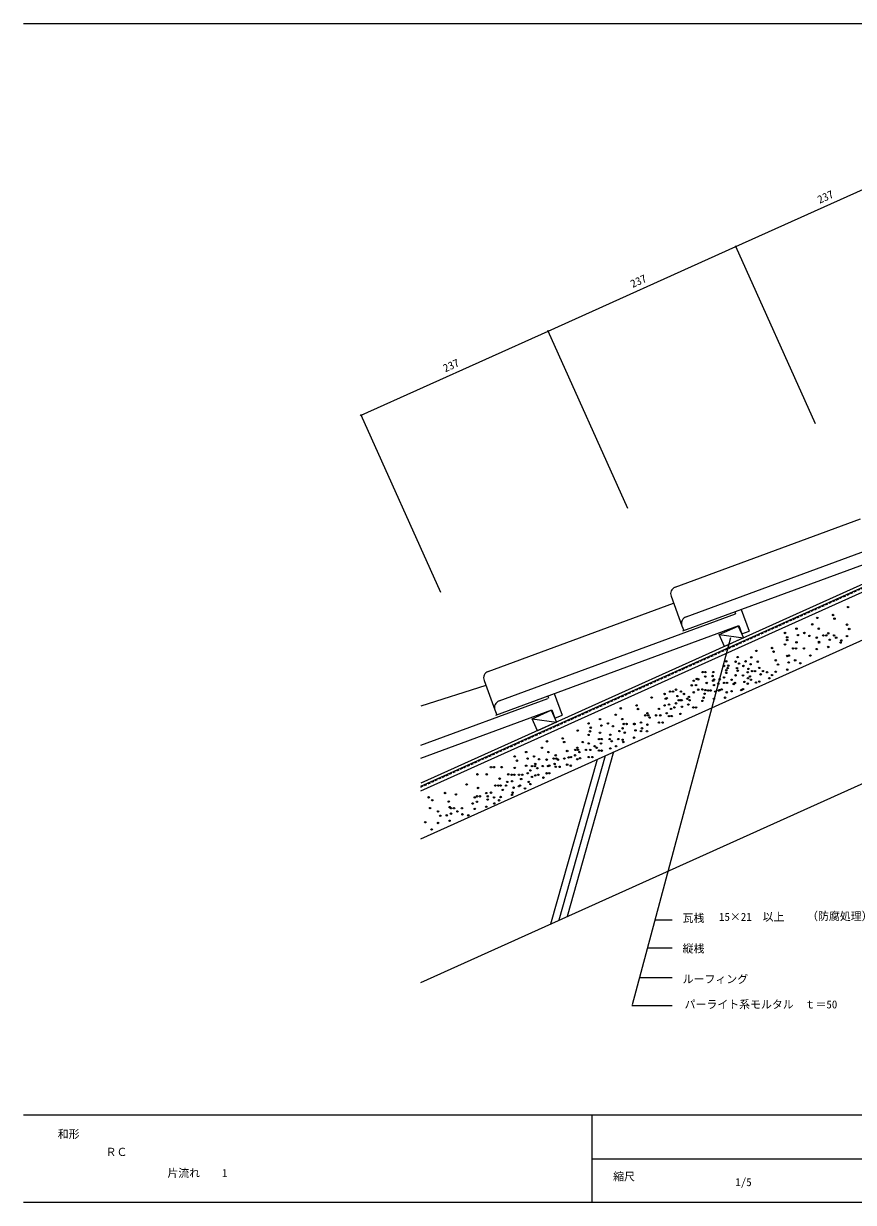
# Model space of a CAD drawing. Units: millimetres, scale not verified. Extents: x -203 to 197, y -138 to 132.
# Drawn here: x -203.2 to -13, y -138.4 to 131.6 of the extents above; entities that cross this region are included whole.
import ezdxf
from ezdxf.enums import TextEntityAlignment as Align

# ---------------------------------------------------------------- set-up
doc = ezdxf.new("R2010")
doc.units = ezdxf.units.MM
doc.header["$LTSCALE"] = 0.5
doc.header["$PDMODE"] = 32
doc.header["$PDSIZE"] = 0.25
doc.linetypes.add('DASHED1', pattern=[1.8, 1.2, -0.6])
for name, color, linetype, lineweight in [('0-0', 5, 'Continuous', 18), ('1-0', 7, 'Continuous', 18), ('1-1', 7, 'Continuous', 18), ('1-4', 7, 'Continuous', 18), ('1-9', 7, 'Continuous', 18), ('1-B', 7, 'Continuous', 18), ('1-C', 7, 'Continuous', 18)]:
    doc.layers.add(name, color=color, linetype=linetype, lineweight=lineweight)
doc.layers.add('1-A', color=7, linetype='Continuous')
doc.styles.add('ＭＳ ゴシック', font='')
doc.styles.get('ＭＳ ゴシック').set_extended_font_data('MS Gothic')

msp = doc.modelspace()

# ---------------------------------------------------------------- linework, layer by layer
at = {"layer": '0-0'}
for p, q in [((-203.2432, 131.6351), (196.7568, 131.6351)), ((196.7568, -118.3649), (-203.2433, -118.3649)), ((-72.973, -118.3649), (-72.973, -138.3649)), ((-72.973, -128.3649), (4.8649, -128.3649)), ((196.7568, -138.3649), (-203.2432, -138.3649))]:
    msp.add_line(p, q, dxfattribs=at)
at = {"layer": '1-0'}
for p, q in [((-112.1631, -43.0119), (53.2059, 31.4041)), ((-112.1631, -55.0744), (72.7125, 28.1196))]:
    msp.add_line(p, q, dxfattribs=at)
for points in [[(-112.1631, -44.1085), (68.7678, 37.3104), (72.7125, 37.3104)], [(-112.1631, -87.972), (14.149, -31.1315), (14.5412, -30.955), (38.7678, -20.0531)]]:
    msp.add_lwpolyline(points, dxfattribs=at)
at = {"layer": '1-1', "color": 3, "linetype": 'DASHED1'}
msp.add_line((-112.1631, -43.2313), (68.1903, 37.9278), dxfattribs=at)
at = {"layer": '1-1'}
for p, q in [((47.4882, 29.4891), (-112.1631, -42.3544)), ((-43.8408, -8.3192), (-39.4635, -6.3494)), ((-43.8408, -8.3192), (-38.2325, -9.0852)), ((-86.7011, -27.6063), (-81.0928, -28.3723))]:
    msp.add_line(p, q, dxfattribs=at)
for points in [[(-42.6097, -11.055), (-43.8408, -8.3192), (-39.4636, -6.3494), (-38.2325, -9.0852)], [(-85.47, -30.3421), (-86.7011, -27.6063), (-82.3239, -25.6366), (-81.0928, -28.3723)]]:
    msp.add_lwpolyline(points, close=True, dxfattribs=at)
at = {"layer": '1-4'}
for p, q in [((-39.9813, 80.5625), (2.7026, 99.7702)), ((-21.7153, 39.9713), (-39.9813, 80.5624)), ((-107.6123, 1.3177), (-125.8783, 41.9088)), ((-58.523, -73.6185), (-54.6042, -73.6185)), ((-54.6042, -80.1214), (-60.2655, -80.1214)), ((-54.6042, -86.9632), (-62.0987, -86.9632)), ((-54.6042, -93.3636), (-63.8137, -93.3636))]:
    msp.add_line(p, q, dxfattribs=at)
for points in [[(-64.752, 20.6048), (-83.018, 61.1959), (-39.9813, 80.5625)], [(-107.6123, 1.3177), (-125.8783, 41.9088), (-83.018, 61.1959)]]:
    msp.add_lwpolyline(points, dxfattribs=at)
for p in [(-39.9813, 80.5625), (-83.018, 61.1959), (-125.8783, 41.9088), (-125.8783, 41.9088)]:
    msp.add_point(p, dxfattribs=at)
at = {"layer": '1-9'}
for p, q in [((-71.8024, -36.9121), (-82.4542, -74.603)), ((-69.8975, -36.0549), (-80.5492, -73.7457)), ((-67.9925, -35.1977), (-78.6443, -72.8885))]:
    msp.add_line(p, q, dxfattribs=at)
for centre in [(-14.247, -2.0246), (-21.3142, -4.4898), (-17.6984, -3.8324), (-17.3697, -4.6542), (-28.7101, -7.9413), (-26.0804, -6.9552), (-24.2726, -7.9413), (-22.4647, -5.969), (-20.9855, -6.9552), (-18.7941, -8.0195), (-14.499, -6.0379), (-14.0059, -7.024), (-28.7101, -10.5709), (-28.217, -8.9274), (-28.217, -9.5848), (-26.0804, -10.0779), (-25.7517, -8.4343), (-23.1221, -8.5987), (-21.4238, -9.0057), (-20.9307, -9.9918), (-20.9088, -10.1468), (-19.9226, -8.5032), (-19.2652, -8.5032), (-18.4654, -9.4987), (-17.4574, -8.5032), (-16.9862, -9.0057), (-15.9782, -10.1468), (-15.8357, -9.6631), (-14.499, -8.6676), (-39.5684, -13.4604), (-36.4347, -13.5293), (-35.2842, -12.0501), (-31.6685, -11.3927), (-31.3397, -12.2145), (-28.192, -13.2131), (-27.8335, -13.1145), (-26.8474, -11.471), (-26.19, -11.471), (-24.3821, -11.471), (-22.9029, -13.1145), (-21.4238, -11.6353), (-18.7941, -11.1423), (-42.6801, -15.5015), (-42.198, -14.4466), (-41.8584, -15.9946), (-41.705, -15.4327), (-40.0505, -14.5154), (-39.7218, -15.9946), (-39.2397, -14.9396), (-38.2426, -15.5015), (-37.7605, -14.4466), (-37.0921, -16.159), (-36.61, -15.104), (-34.9555, -14.5154), (-34.6221, -15.9336), (-30.8217, -14.1992), (-30.3286, -15.1854), (-28.192, -16.3358), (-27.8633, -14.6923), (-26.3841, -14.1992), (-25.2336, -14.8567), (-49.6174, -18.8982), (-48.9256, -18.4599), (-48.6078, -18.5554), (-47.6217, -16.9118), (-46.9878, -17.9121), (-46.9643, -16.9118), (-45.3098, -17.8025), (-45.1799, -18.8982), (-45.1564, -16.9118), (-44.9811, -18.6243), (-43.6772, -18.5554), (-42.6801, -18.1312), (-42.198, -17.0762), (-42.1871, -16.4877), (-40.9615, -18.6509), (-40.0505, -17.6381), (-39.5684, -16.5831), (-38.3318, -17.6648), (-37.2518, -16.9197), (-37.2314, -18.3081), (-36.7587, -17.9058), (-36.5239, -18.6509), (-36.2453, -16.6645), (-35.5879, -16.6645), (-34.6221, -19.0563), (-34.2934, -17.4127), (-33.78, -16.6645), (-32.8143, -16.9197), (-32.3008, -18.3081), (-31.6638, -17.5771), (-30.8217, -16.8289), (-55.0411, -21.3635), (-54.3837, -21.3635), (-53.6918, -20.9252), (-52.5758, -21.3635), (-50.0761, -19.9391), (-49.6174, -21.5278), (-49.1244, -19.8843), (-48.5969, -20.9252), (-47.6389, -20.8767), (-46.9878, -21.0348), (-46.6591, -19.3912), (-46.3851, -21.1162), (-45.7277, -21.1162), (-45.0093, -19.8906), (-44.6806, -21.3697), (-44.0294, -19.5556), (-43.9199, -21.1162), (-43.6616, -21.0285), (-43.2014, -20.8767), (-42.6755, -19.385), (-42.0509, -21.5341), (-42.018, -19.385), (-40.9615, -21.2805), (-40.4684, -19.637), (-40.2102, -19.385), (-38.731, -21.0285), (-38.3318, -20.7875), (-38.0031, -19.1439), (-37.2518, -19.5493), (-35.3735, -19.3083), (-59.2799, -22.7331), (-56.3215, -21.9113), (-56.0272, -23.007), (-55.8284, -22.8975), (-55.3056, -24.3391), (-53.6918, -24.0479), (-53.3631, -22.4044), (-53.0626, -23.342), (-52.676, -23.353), (-52.4052, -23.342), (-51.8839, -21.9113), (-51.0966, -23.007), (-50.8681, -24.3391), (-50.7335, -22.5688), (-50.5973, -23.342), (-47.6389, -23.5063), (-47.3713, -22.7597), (-47.1459, -21.8628), (-45.0093, -23.0133), (-42.4407, -22.7597), (-67.4975, -26.6776), (-66.3471, -25.1984), (-62.7313, -24.541), (-62.4026, -25.3628), (-60.7293, -26.8044), (-60.2519, -26.3176), (-60.0719, -26.8044), (-58.264, -26.8044), (-57.6222, -25.3315), (-57.2935, -26.8106), (-56.3215, -24.541), (-55.8143, -26.3176), (-55.3056, -26.9687), (-54.8126, -25.3252), (-54.6639, -26.975), (-54.0487, -24.9855), (-52.676, -26.4757), (-52.3473, -24.8321), (-49.7176, -24.9965), (-49.1181, -24.9855), (-73.743, -28.6498), (-73.2499, -29.636), (-71.1133, -27.6637), (-70.7846, -29.1429), (-69.3054, -28.6498), (-68.1549, -29.3073), (-66.0183, -27.6637), (-65.9401, -29.78), (-65.6756, -28.7829), (-65.0181, -28.7829), (-63.3104, -28.7938), (-63.2103, -28.7829), (-61.7154, -28.4479), (-61.5025, -29.78), (-60.2519, -28.9472), (-59.7588, -27.3037), (-57.6222, -28.4542), (-56.7848, -28.4479), (-79.6597, -32.1013), (-76.2083, -30.2934), (-73.743, -31.2795), (-73.4143, -30.4577), (-71.381, -32.2531), (-71.3637, -32.2453), (-71.1133, -30.7864), (-70.7063, -32.2453), (-68.8985, -32.2453), (-68.7513, -31.267), (-66.9434, -32.2531), (-66.6617, -30.4264), (-65.9401, -32.4096), (-65.447, -30.7661), (-63.3104, -31.9166), (-62.9817, -30.273), (-61.7311, -30.4264), (-60.3521, -30.4374), (-88.0417, -35.224), (-84.4259, -34.2379), (-83.2755, -32.7587), (-82.9468, -35.224), (-79.331, -32.923), (-78.6438, -34.9767), (-76.8046, -34.7184), (-76.3272, -34.2316), (-76.1472, -34.7184), (-75.8342, -35.2177), (-75.0578, -32.923), (-74.3393, -34.7184), (-73.6976, -33.2455), (-73.3689, -34.7246), (-72.3499, -33.8888), (-71.8897, -34.2316), (-71.381, -34.8827), (-70.8879, -33.2392), (-70.7392, -34.889), (-68.7513, -34.3897), (-68.4226, -32.7461), (-67.4193, -33.8888), (-65.793, -32.9105), (-90.6714, -36.2101), (-90.1783, -37.1962), (-87.713, -36.7031), (-86.2338, -36.2101), (-85.9724, -37.9413), (-85.0834, -36.8675), (-83.3428, -36.9552), (-81.7509, -36.6969), (-81.5349, -37.9413), (-81.2735, -35.9628), (-81.0935, -36.6969), (-80.7804, -36.9489), (-79.2856, -36.6969), (-78.3151, -36.4558), (-77.7908, -36.3619), (-76.8359, -35.9628), (-76.3272, -36.8612), (-75.6855, -36.6202), (-73.6976, -36.3682), (-72.8602, -36.3619), (-99.2178, -40.3189), (-97.0812, -40.3189), (-96.095, -38.6754), (-95.4376, -38.6754), (-93.6298, -38.6754), (-92.1506, -40.3189), (-91.3961, -40.4066), (-90.7387, -40.4066), (-90.6714, -38.8397), (-89.6821, -40.4144), (-88.9308, -40.4066), (-88.0417, -38.3467), (-87.6833, -40.0716), (-87.0525, -39.4283), (-86.6972, -38.4281), (-86.0397, -38.4281), (-85.9724, -40.5709), (-85.4794, -38.9274), (-85.2446, -40.4144), (-84.2319, -38.4281), (-83.3428, -40.0779), (-83.0141, -38.4343), (-82.7527, -40.0716), (-82.737, -38.3404), (-81.2735, -38.5924), (-80.3844, -38.5987), (-78.6438, -38.0994), (-77.8064, -38.3404), (-101.6831, -42.6199), (-95.1058, -42.8797), (-94.4484, -42.8797), (-94.1228, -41.3051), (-93.8865, -42.8875), (-92.6405, -42.8797), (-92.3822, -42.0501), (-91.2568, -41.9014), (-89.6821, -43.0441), (-89.4489, -42.8875), (-89.1891, -41.4005), (-87.4516, -42.0501), (-87.0525, -42.551), (-86.7238, -40.9075), (-84.0941, -41.0718), (-110.3938, -45.5782), (-106.6137, -44.5921), (-104.1484, -44.9208), (-99.822, -45.608), (-99.3101, -45.3528), (-99.0534, -43.4416), (-98.6527, -45.3528), (-97.1923, -44.6219), (-96.8448, -45.3528), (-96.0919, -44.5232), (-95.3844, -45.608), (-93.8865, -45.5172), (-93.3934, -43.8737), (-91.2568, -45.0241), (-91.1613, -44.5232), (-90.9281, -43.3806), (-88.2984, -43.545), (-110.0651, -48.0435), (-109.572, -46.2357), (-105.7919, -46.5644), (-105.601, -47.8369), (-105.2456, -48.0733), (-104.5882, -48.0733), (-102.7803, -48.0733), (-100.2962, -46.9964), (-99.822, -48.2376), (-99.3289, -46.5941), (-97.1923, -47.7446), (-96.8636, -46.101), (-95.3656, -46.9964), (-94.2339, -46.2654), (-111.189, -51.2883), (-108.2306, -48.8231), (-108.2306, -51.4527), (-107.7375, -49.8092), (-106.2317, -49.7168), (-105.601, -50.9597), (-105.2722, -49.3161), (-103.7931, -48.8231), (-102.6426, -49.4805), (-101.3011, -49.7168), (-109.7098, -52.9319)]:
    msp.add_circle(centre, 0.1644, dxfattribs=at)
at = {"layer": '1-A'}
msp.add_point((-125.8783, 41.9088), dxfattribs=at)
at = {"layer": '1-B'}
for p, q in [((-51.4032, -4.22), (2.7951, 15.7289)), ((-52.1195, -7.4673), (3.5746, 13.0321)), ((-38.7348, -2.5408), (-36.9057, -7.5102)), ((-94.2636, -23.5071), (-40.0652, -3.5583)), ((-40.2363, -3.0934), (-40.0652, -3.5583)), ((-94.9799, -26.7544), (-39.2857, -6.255)), ((-52.3521, -6.2742), (-51.9348, -7.408)), ((-39.2857, -6.255), (-38.5949, -8.1319)), ((-38.5949, -8.1319), (-36.9057, -7.5102)), ((-41.2313, -9.0849), (-63.7446, -93.1059)), ((-112.1631, -33.6069), (-83.1132, -22.9145)), ((-83.0966, -22.3805), (-82.9255, -22.8454)), ((-81.5951, -21.8279), (-79.766, -26.7973)), ((-112.1631, -36.5906), (-82.146, -25.5422)), ((-95.2124, -25.5613), (-94.7951, -26.6952)), ((-86.7011, -27.6063), (-82.3238, -25.6366)), ((-82.146, -25.5422), (-81.4552, -27.4191)), ((-81.4552, -27.4191), (-79.766, -26.7973)), ((-86.7011, -27.6063), (-81.0928, -28.3723))]:
    msp.add_line(p, q, dxfattribs=at)
msp.add_lwpolyline([(-85.47, -30.3421), (-86.7011, -27.6063), (-82.3239, -25.6366), (-81.0928, -28.3723)], close=True, dxfattribs=at)
for centre in [(-50.8506, -5.7215), (-93.7109, -25.0087)]:
    msp.add_arc(centre, 1.6, 110.2068, 200.20738, dxfattribs=at)
at = {"layer": '1-C'}
for p, q in [((-53.8903, 2.5368), (-11.3932, 18.1788)), ((-54.8391, 0.4827), (-52.3521, -6.2742)), ((-96.7506, -16.7503), (-54.2535, -1.1084)), ((-97.6994, -18.8045), (-95.2124, -25.5613)), ((-97.2843, -19.9323), (-112.1631, -24.7033))]:
    msp.add_line(p, q, dxfattribs=at)
for centre in [(-53.3376, 1.0353), (-96.1979, -18.2518)]:
    msp.add_arc(centre, 1.6, 110.20723, 200.20695, dxfattribs=at)

# ---------------------------------------------------------------- texts
at = {"layer": '0-0', "color": 7, "style": 'ＭＳ ゴシック'}
for s, p in [('和形', (-195.4054, -124.1757)), ('ＲＣ', (-184.4438, -128.2884)), ('縮尺', (-68.1081, -133.9054))]:
    msp.add_text(s, height=1.833, dxfattribs=at).set_placement(p, align=Align.BOTTOM_LEFT)
at = {"layer": '1-0', "style": 'ＭＳ ゴシック'}
msp.add_text('1/5', height=1.833, dxfattribs=at).set_placement((-40.0932, -135.1819), align=Align.BOTTOM_LEFT)
at = {"layer": '1-4', "style": 'ＭＳ ゴシック'}
for p in [(-20.5544, 89.8529), (-63.4147, 70.5657), (-106.3632, 51.2389)]:
    msp.add_text('237', height=1.833, rotation=24.228, dxfattribs=at).set_placement(p, align=Align.BOTTOM_LEFT)
msp.add_text('片流れ\u3000\u30001', height=1.833, dxfattribs=at).set_placement((-170.2781, -133.1048), align=Align.BOTTOM_LEFT)
at = {"layer": '1-B', "style": 'ＭＳ ゴシック'}
for s, p in [('瓦桟\u3000', (-52.1699, -74.6958)), ('15×21\u3000以上', (-43.8299, -74.4212)), ('（防腐処理）', (-23.6479, -74.2695)), ('縦桟', (-52.1684, -81.6958)), ('ルーフィング', (-52.1684, -88.6958)), ('パーライト系モルタル\u3000ｔ＝50', (-51.7254, -94.4832))]:
    msp.add_text(s, height=1.833, dxfattribs=at).set_placement(p, align=Align.BOTTOM_LEFT)

doc.saveas('drawing.dxf')
